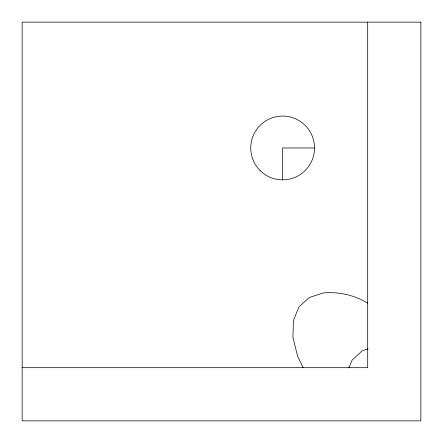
<?xml version="1.0" encoding="UTF-8"?>
<svg xmlns="http://www.w3.org/2000/svg" width="443" height="443" viewBox="0 0 443 443"><rect width="100%" height="100%" fill="white"/><g stroke="black" fill="none" stroke-linecap="round" stroke-linejoin="round"><path stroke-width="0.66" d="M348.918 367.917L352.113 360.109L362.335 350.712L368.15 348.824M314.425 147.962L282.634 147.962L282.634 179.742M22.15 367.69L367.69 367.69L367.69 22.15M303.123 367.69L297.552 356.067L292.939 337.239L293.416 320.488L298.953 306.949L309.175 297.552L323.39 292.939A73.084 73.084 0 0 1 367.69 303.123M420.85 22.15L22.15 22.15L22.15 420.85L420.85 420.85L420.85 22.15M260.08 170.516A31.896 31.896 0 0 0 313.445 156.218A31.896 31.896 0 0 0 274.378 117.151A31.896 31.896 0 0 0 260.08 170.516"/></g></svg>
